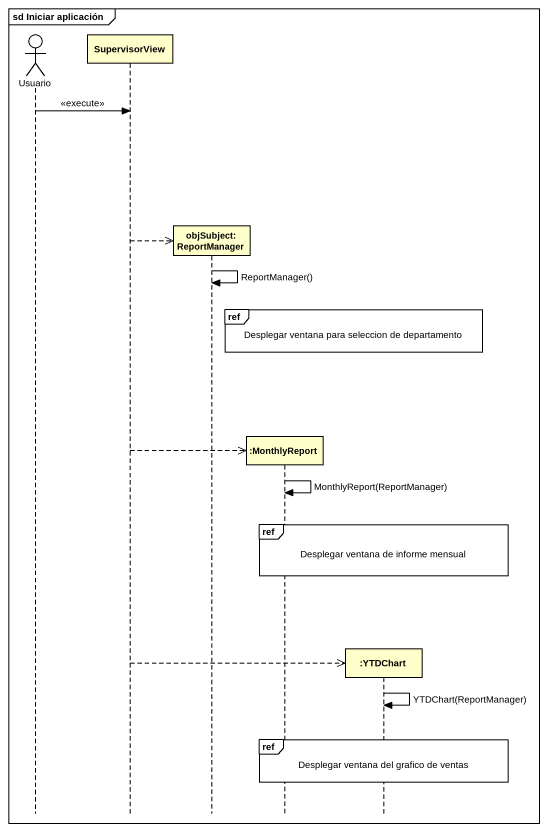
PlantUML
@startuml
mainframe sd Iniciar aplicación
hide footbox
actor Usuario
participant SupervisorView
participant "objSubject: ReportManager" as objSubject_ReportManager
participant ":MonthlyReport" as MonthlyReport
participant ":YTDChart" as YTDChart

Usuario -> SupervisorView : <<execute>>
SupervisorView -->> objSubject_ReportManager **
objSubject_ReportManager -> objSubject_ReportManager : ReportManager()
ref over MonthlyReport, YTDChart : Desplegar ventana para seleccion de departamento
SupervisorView -->> MonthlyReport **
MonthlyReport -> MonthlyReport : MonthlyReport(ReportManager)
ref over MonthlyReport, YTDChart : Desplegar ventana de informe mensual
SupervisorView -->> YTDChart **
YTDChart -> YTDChart : YTDChart(ReportManager)
ref over MonthlyReport, YTDChart : Desplegar ventana del grafico de ventas
@enduml
